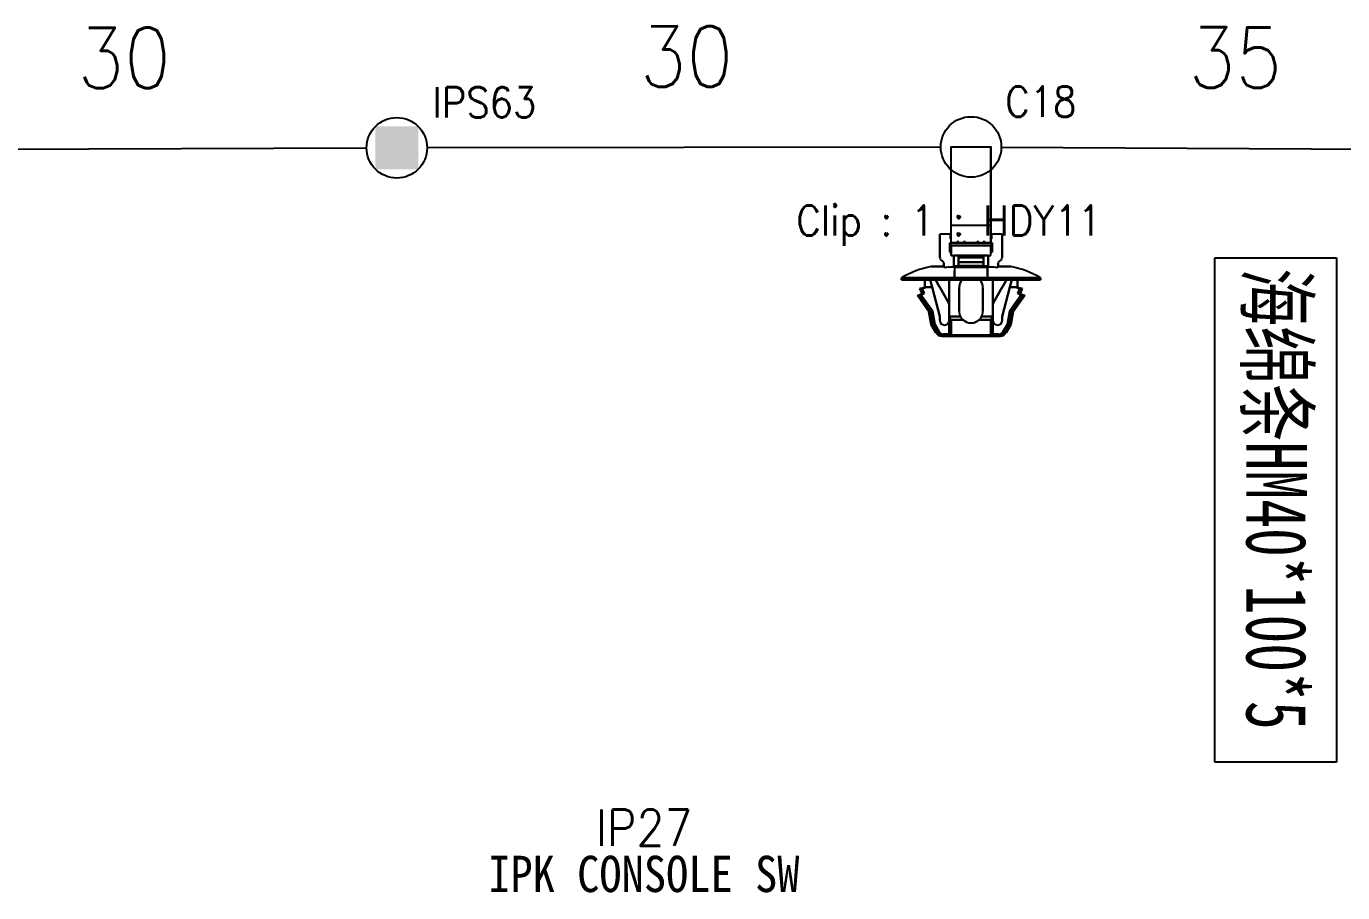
# Model space of a CAD drawing. Header units: inches. Extents: x 47316 to 59086, y 3141 to 11743.
# Drawn here: x 53155 to 53263.8, y 8323.8 to 8395.3 of the extents above; entities that cross this region are included whole.
import ezdxf

# ---------------------------------------------------------------- set-up
doc = ezdxf.new("R2010")
doc.units = ezdxf.units.IN
doc.header["$MEASUREMENT"] = 0
doc.styles.add('MtX_FangSong_GB2312', font='')
doc.styles.get("Standard").update_dxf_attribs({"font": ''})
doc.styles.get('MtX_FangSong_GB2312').set_extended_font_data('FangSong_GB2312')
doc.styles.get('Standard').set_extended_font_data('SimSun')
doc.linetypes.add('_VH_OTCON', pattern='A,0.0001,[7,VeSys.shx,S=0.1,R=0,X=0,Y=0],-0.4,[7,VeSys.shx,S=0.1,R=0,X=0,Y=0],-0.4,["X",Standard,S=1,R=0,X=-0.5,Y=-0.5],-0.0001,[7,VeSys.shx,S=0.1,R=0,X=0,Y=0],-0.4', length=1.2002)

msp = doc.modelspace()

# ---------------------------------------------------------------- linework, layer by layer
at = {"color": 0, "linetype": '_VH_OTCON', "lineweight": -2, "ltscale": 5}
for p, q in [((53142.73, 8385.16), (53183.15, 8385.3)), ((53230.57, 8385.37), (53188.15, 8385.31)), ((53235.57, 8385.36), (53273.73, 8385.17))]:
    msp.add_line(p, q, dxfattribs=at)
at = {"color": 0, "ltscale": 0.378893}
msp.add_line((53234.71, 8378.88), (53234.71, 8385.38), dxfattribs=at)
at = {"color": 0, "ltscale": 0.37888}
msp.add_line((53234.71, 8378.88), (53234.71, 8385.38), dxfattribs=at)
at = {"color": 7, "ltscale": 0.108633}
msp.add_line((53231.43, 8378.17), (53231.43, 8380.55), dxfattribs=at)
at = {"color": 7, "ltscale": 0.098454}
msp.add_line((53231.43, 8378.17), (53231.43, 8380.32), dxfattribs=at)
at = {"color": 7, "ltscale": 0.057913}
msp.add_line((53231.43, 8378.17), (53231.43, 8379.44), dxfattribs=at)
at = {"color": 7, "ltscale": 0.0644}
for p, q in [((53231.43, 8377.47), (53231.43, 8378.88)), ((53231.43, 8377.47), (53231.43, 8378.88)), ((53234.71, 8378.88), (53234.71, 8377.47)), ((53234.71, 8377.47), (53234.71, 8378.88))]:
    msp.add_line(p, q, dxfattribs=at)
at = {"color": 7, "ltscale": 0.025}
for p, q in [((53230.5, 8377.62), (53230.5, 8378.17)), ((53232.52, 8377.47), (53231.97, 8377.47)), ((53232.52, 8377.47), (53231.97, 8377.47)), ((53232.52, 8377.46), (53231.97, 8377.46)), ((53234.16, 8377.47), (53233.62, 8377.47)), ((53234.16, 8377.47), (53233.62, 8377.47))]:
    msp.add_line(p, q, dxfattribs=at)
at = {"color": 7, "ltscale": 0.039999}
for p, q in [((53231.37, 8378.17), (53230.5, 8378.17)), ((53231.37, 8378.17), (53230.5, 8378.17)), ((53235.64, 8378.17), (53234.76, 8378.17)), ((53235.64, 8378.17), (53234.76, 8378.17))]:
    msp.add_line(p, q, dxfattribs=at)
at = {"color": 7, "ltscale": 0.022501}
for p, q in [((53230.5, 8378.17), (53230.5, 8377.68)), ((53230.5, 8378.17), (53230.5, 8377.68)), ((53235.64, 8378.17), (53235.64, 8377.68)), ((53235.64, 8377.68), (53235.64, 8378.17))]:
    msp.add_line(p, q, dxfattribs=at)
at = {"color": 7, "ltscale": 0.064999}
for p, q in [((53230.5, 8377.68), (53230.5, 8376.25)), ((53230.5, 8377.68), (53230.5, 8376.25)), ((53235.64, 8377.68), (53235.64, 8376.25)), ((53235.64, 8376.25), (53235.64, 8377.68))]:
    msp.add_line(p, q, dxfattribs=at)
at = {"color": 7, "ltscale": 0.0625}
msp.add_line((53230.5, 8376.25), (53230.5, 8377.62), dxfattribs=at)
at = {"color": 7, "ltscale": 0.000629}
msp.add_line((53231.33, 8377.46), (53231.32, 8377.46), dxfattribs=at)
at = {"color": 7, "ltscale": 0.002499}
for p, q in [((53231.32, 8377.46), (53231.37, 8377.46)), ((53231.32, 8377.46), (53231.37, 8377.46)), ((53231.43, 8378.17), (53231.37, 8378.17)), ((53231.37, 8377.79), (53231.43, 8377.79)), ((53231.43, 8377.79), (53231.37, 8377.79)), ((53234.76, 8378.17), (53234.71, 8378.17)), ((53234.71, 8377.79), (53234.76, 8377.79)), ((53234.76, 8377.79), (53234.71, 8377.79)), ((53234.82, 8377.46), (53234.76, 8377.46)), ((53234.76, 8377.46), (53234.82, 8377.46)), ((53234.76, 8377.46), (53234.82, 8377.46)), ((53231.37, 8376.75), (53231.43, 8376.75)), ((53231.43, 8376.75), (53231.37, 8376.75)), ((53231.37, 8376.75), (53231.43, 8376.75)), ((53234.71, 8376.75), (53234.76, 8376.75)), ((53234.76, 8376.75), (53234.71, 8376.75)), ((53234.71, 8376.75), (53234.76, 8376.75))]:
    msp.add_line(p, q, dxfattribs=at)
at = {"color": 7, "ltscale": 0.035001}
for p, q in [((53231.32, 8377.46), (53231.32, 8376.69)), ((53231.32, 8376.69), (53231.32, 8377.46)), ((53234.82, 8376.69), (53234.82, 8377.46)), ((53234.82, 8376.69), (53234.82, 8377.46)), ((53234.82, 8377.46), (53234.82, 8376.69)), ((53231.7, 8374.39), (53231.7, 8375.16)), ((53231.7, 8374.39), (53231.7, 8375.16))]:
    msp.add_line(p, q, dxfattribs=at)
at = {"color": 7, "ltscale": 0.0175}
for p, q in [((53231.37, 8378.17), (53231.37, 8377.79)), ((53231.37, 8378.17), (53231.37, 8377.79)), ((53231.37, 8377.79), (53231.37, 8378.17)), ((53234.76, 8378.17), (53234.76, 8377.79)), ((53234.76, 8377.79), (53234.76, 8378.17))]:
    msp.add_line(p, q, dxfattribs=at)
at = {"color": 7, "ltscale": 2.6e-05}
for p, q in [((53231.37, 8378.17), (53231.37, 8378.17)), ((53234.76, 8378.17), (53234.76, 8378.17))]:
    msp.add_line(p, q, dxfattribs=at)
at = {"color": 7, "ltscale": 0.154999}
for p, q in [((53231.37, 8377.46), (53234.76, 8377.46)), ((53234.76, 8377.46), (53231.37, 8377.46))]:
    msp.add_line(p, q, dxfattribs=at)
at = {"color": 7, "ltscale": 0.032501}
for p, q in [((53231.37, 8377.46), (53231.37, 8376.75)), ((53231.37, 8377.46), (53231.37, 8376.75)), ((53234.76, 8377.46), (53234.76, 8376.75)), ((53234.76, 8376.75), (53234.76, 8377.46))]:
    msp.add_line(p, q, dxfattribs=at)
at = {"color": 7, "ltscale": 0.021939}
msp.add_line((53231.37, 8377.46), (53231.37, 8376.98), dxfattribs=at)
at = {"color": 7, "ltscale": 0.0075}
for p, q in [((53231.97, 8377.46), (53231.97, 8377.62)), ((53231.97, 8377.62), (53231.97, 8377.46)), ((53232.52, 8377.62), (53232.52, 8377.46)), ((53232.52, 8377.46), (53232.52, 8377.62)), ((53233.62, 8377.46), (53233.62, 8377.62)), ((53233.62, 8377.62), (53233.62, 8377.46)), ((53234.16, 8377.62), (53234.16, 8377.46)), ((53234.16, 8377.46), (53234.16, 8377.62)), ((53227.32, 8374.56), (53227.32, 8374.39)), ((53227.32, 8374.39), (53227.32, 8374.56)), ((53231.7, 8374.56), (53231.7, 8374.39)), ((53231.7, 8374.39), (53231.7, 8374.56)), ((53234.44, 8374.39), (53234.44, 8374.56)), ((53234.44, 8374.56), (53234.44, 8374.39)), ((53238.81, 8374.56), (53238.81, 8374.39)), ((53238.81, 8374.39), (53238.81, 8374.56)), ((53230.8, 8369.9), (53230.8, 8369.74)), ((53230.8, 8369.9), (53230.8, 8369.74)), ((53231.26, 8369.74), (53231.26, 8369.9)), ((53235.33, 8369.74), (53235.33, 8369.9)), ((53235.33, 8369.74), (53235.33, 8369.9))]:
    msp.add_line(p, q, dxfattribs=at)
at = {"color": 7, "ltscale": 0.000322}
msp.add_line((53232.52, 8377.46), (53232.52, 8377.46), dxfattribs=at)
at = {"color": 7, "ltscale": 0.023056}
msp.add_line((53234.12, 8377.46), (53233.62, 8377.46), dxfattribs=at)
at = {"color": 7, "ltscale": 0.000368}
msp.add_line((53234.16, 8377.47), (53234.16, 8377.46), dxfattribs=at)
at = {"color": 7, "ltscale": 0.004999}
for p, q in [((53231.32, 8376.69), (53231.43, 8376.69)), ((53231.43, 8376.69), (53231.32, 8376.69)), ((53234.71, 8376.69), (53234.82, 8376.69)), ((53234.82, 8376.69), (53234.71, 8376.69))]:
    msp.add_line(p, q, dxfattribs=at)
at = {"color": 7, "ltscale": 0.010562}
msp.add_line((53231.37, 8376.75), (53231.37, 8376.98), dxfattribs=at)
at = {"color": 7, "ltscale": 0.15}
for p, q in [((53234.71, 8377.24), (53231.43, 8377.24)), ((53231.43, 8377.24), (53234.71, 8377.24)), ((53231.43, 8376.42), (53234.71, 8376.42)), ((53231.43, 8376.42), (53234.71, 8376.42)), ((53234.71, 8369.82), (53231.43, 8369.82)), ((53231.43, 8369.82), (53234.71, 8369.82))]:
    msp.add_line(p, q, dxfattribs=at)
at = {"color": 7, "ltscale": 0.0375}
for p, q in [((53231.43, 8377.24), (53231.43, 8376.42)), ((53231.43, 8376.42), (53231.43, 8377.24)), ((53234.71, 8376.42), (53234.71, 8377.24)), ((53234.71, 8376.42), (53234.71, 8377.24))]:
    msp.add_line(p, q, dxfattribs=at)
at = {"color": 7, "ltscale": 0.002502}
msp.add_line((53231.43, 8376.69), (53231.43, 8376.75), dxfattribs=at)
at = {"color": 7, "ltscale": 0.040002}
for p, q in [((53231.64, 8376.42), (53231.64, 8375.54)), ((53231.64, 8375.54), (53231.64, 8376.42)), ((53234.49, 8375.54), (53234.49, 8376.42)), ((53234.49, 8375.54), (53234.49, 8376.42)), ((53234.49, 8376.42), (53234.49, 8375.54))]:
    msp.add_line(p, q, dxfattribs=at)
at = {"color": 7, "ltscale": 0.017502}
for p, q in [((53232.03, 8376.42), (53231.64, 8376.42)), ((53234.49, 8376.42), (53234.11, 8376.42))]:
    msp.add_line(p, q, dxfattribs=at)
at = {"color": 7, "ltscale": 0.00087}
for p, q in [((53232.03, 8376.4), (53232.03, 8376.42)), ((53232.03, 8376.42), (53232.03, 8376.4)), ((53234.11, 8376.4), (53234.11, 8376.42)), ((53234.11, 8376.42), (53234.11, 8376.4))]:
    msp.add_line(p, q, dxfattribs=at)
at = {"color": 7, "ltscale": 0.023952}
msp.add_line((53232.03, 8375.89), (53232.03, 8376.42), dxfattribs=at)
at = {"color": 7, "ltscale": 0.007443}
for p, q in [((53232.03, 8376.24), (53232.03, 8376.4)), ((53232.03, 8376.4), (53232.03, 8376.24)), ((53234.11, 8376.24), (53234.11, 8376.4)), ((53234.11, 8376.4), (53234.11, 8376.24))]:
    msp.add_line(p, q, dxfattribs=at)
at = {"color": 7, "ltscale": 0.095001}
for p, q in [((53232.03, 8376.4), (53234.11, 8376.4)), ((53234.11, 8376.4), (53232.03, 8376.4)), ((53232.03, 8376.24), (53234.11, 8376.24)), ((53234.11, 8376.24), (53232.03, 8376.24)), ((53234.11, 8375.85), (53232.03, 8375.85)), ((53232.03, 8375.85), (53234.11, 8375.85)), ((53234.11, 8375.57), (53232.03, 8375.57))]:
    msp.add_line(p, q, dxfattribs=at)
at = {"color": 7, "ltscale": 0.017839}
for p, q in [((53232.03, 8375.85), (53232.03, 8376.24)), ((53232.03, 8376.24), (53232.03, 8375.85)), ((53234.11, 8375.85), (53234.11, 8376.24)), ((53234.11, 8376.24), (53234.11, 8375.85))]:
    msp.add_line(p, q, dxfattribs=at)
at = {"color": 1}
for p, q in [((53253.21, 8376.21), (53263.25, 8376.21)), ((53253.21, 8334.55), (53253.21, 8376.21)), ((53263.25, 8376.21), (53263.25, 8334.55)), ((53263.25, 8334.55), (53253.21, 8334.55))]:
    msp.add_line(p, q, dxfattribs=at)
at = {"color": 7, "ltscale": 0.047501}
for p, q in [((53229.78, 8375.49), (53230.82, 8375.49)), ((53230.82, 8375.49), (53229.78, 8375.49)), ((53235.31, 8375.49), (53236.35, 8375.49)), ((53236.35, 8375.49), (53235.31, 8375.49))]:
    msp.add_line(p, q, dxfattribs=at)
at = {"color": 7, "ltscale": 0.013786}
msp.add_line((53230.82, 8375.49), (53230.82, 8375.79), dxfattribs=at)
at = {"color": 7, "ltscale": 0.017471}
for p, q in [((53230.82, 8375.41), (53230.82, 8375.79)), ((53235.31, 8375.41), (53235.31, 8375.79))]:
    msp.add_line(p, q, dxfattribs=at)
at = {"color": 7, "ltscale": 0.017476}
for p, q in [((53230.82, 8375.79), (53230.82, 8375.41)), ((53235.31, 8375.79), (53235.31, 8375.41))]:
    msp.add_line(p, q, dxfattribs=at)
at = {"color": 7, "ltscale": 0.00369}
for p, q in [((53230.82, 8375.41), (53230.82, 8375.49)), ((53235.31, 8375.49), (53235.31, 8375.41))]:
    msp.add_line(p, q, dxfattribs=at)
at = {"color": 7, "ltscale": 0.129999}
for p, q in [((53231.64, 8375.54), (53234.49, 8375.54)), ((53234.49, 8375.54), (53231.64, 8375.54))]:
    msp.add_line(p, q, dxfattribs=at)
at = {"color": 7, "ltscale": 0.040567}
for p, q in [((53231.7, 8375.45), (53231.7, 8374.56)), ((53234.44, 8375.45), (53234.44, 8374.56))]:
    msp.add_line(p, q, dxfattribs=at)
at = {"color": 7, "ltscale": 0.125}
for p, q in [((53234.44, 8375.45), (53231.7, 8375.45)), ((53231.7, 8375.45), (53234.44, 8375.45)), ((53234.44, 8374.56), (53231.7, 8374.56)), ((53231.7, 8374.56), (53234.44, 8374.56)), ((53234.44, 8374.39), (53231.7, 8374.39)), ((53231.7, 8374.39), (53234.44, 8374.39))]:
    msp.add_line(p, q, dxfattribs=at)
at = {"color": 7, "ltscale": 0.040569}
for p, q in [((53231.7, 8375.45), (53231.7, 8374.56)), ((53234.44, 8374.56), (53234.44, 8375.45))]:
    msp.add_line(p, q, dxfattribs=at)
at = {"color": 7, "ltscale": 0.014789}
msp.add_line((53232.03, 8375.87), (53232.03, 8375.54), dxfattribs=at)
at = {"color": 7, "ltscale": 0.013841}
for p, q in [((53232.03, 8375.54), (53232.03, 8375.85)), ((53234.11, 8375.85), (53234.11, 8375.54))]:
    msp.add_line(p, q, dxfattribs=at)
at = {"color": 7, "ltscale": 0.012407}
for p, q in [((53232.03, 8375.57), (53232.03, 8375.85)), ((53234.11, 8375.57), (53234.11, 8375.85))]:
    msp.add_line(p, q, dxfattribs=at)
at = {"color": 7, "ltscale": 0.001447}
msp.add_line((53234.11, 8375.57), (53234.11, 8375.54), dxfattribs=at)
at = {"color": 7, "ltscale": 0.02751}
msp.add_line((53234.44, 8374.56), (53234.44, 8375.16), dxfattribs=at)
msp.add_line((53234.44, 8374.56), (53234.44, 8375.16), dxfattribs=at)
at = {"color": 7, "ltscale": 0.2}
for p, q in [((53231.7, 8374.56), (53227.32, 8374.56)), ((53231.7, 8374.56), (53227.32, 8374.56)), ((53231.7, 8374.39), (53227.32, 8374.39)), ((53227.32, 8374.39), (53231.7, 8374.39)), ((53238.81, 8374.56), (53234.44, 8374.56)), ((53234.44, 8374.56), (53238.81, 8374.56)), ((53234.44, 8374.39), (53238.81, 8374.39)), ((53234.44, 8374.39), (53238.81, 8374.39))]:
    msp.add_line(p, q, dxfattribs=at)
at = {"color": 7, "ltscale": 0.087396}
for p, q in [((53227.32, 8374.39), (53229.23, 8374.39)), ((53238.81, 8374.39), (53236.9, 8374.39)), ((53238.81, 8374.39), (53236.9, 8374.39))]:
    msp.add_line(p, q, dxfattribs=at)
at = {"color": 7, "ltscale": 0.0875}
for p, q in [((53229.24, 8374.39), (53227.32, 8374.39)), ((53232.08, 8371.82), (53232.08, 8373.74)), ((53232.08, 8373.74), (53232.08, 8371.82)), ((53234.05, 8373.74), (53234.05, 8371.82)), ((53234.05, 8371.82), (53234.05, 8373.74)), ((53234.05, 8371.82), (53234.05, 8373.74))]:
    msp.add_line(p, q, dxfattribs=at)
at = {"color": 7, "ltscale": 0.027499}
for p, q in [((53229.24, 8373.79), (53229.24, 8374.39)), ((53229.24, 8374.39), (53229.24, 8373.79)), ((53236.9, 8373.79), (53236.9, 8374.39)), ((53236.9, 8374.39), (53236.9, 8373.79))]:
    msp.add_line(p, q, dxfattribs=at)
at = {"color": 7, "ltscale": 0.028456}
for p, q in [((53229.85, 8373.79), (53229.69, 8374.39)), ((53229.69, 8374.39), (53229.85, 8373.79)), ((53236.28, 8373.79), (53236.44, 8374.39)), ((53236.44, 8374.39), (53236.28, 8373.79))]:
    msp.add_line(p, q, dxfattribs=at)
at = {"color": 7, "ltscale": 0.020602}
for p, q in [((53229.69, 8374.39), (53230.15, 8374.39)), ((53236.44, 8374.39), (53235.99, 8374.39)), ((53236.44, 8374.39), (53235.99, 8374.39))]:
    msp.add_line(p, q, dxfattribs=at)
at = {"color": 7, "ltscale": 0.020749}
msp.add_line((53230.15, 8374.39), (53229.69, 8374.39), dxfattribs=at)
at = {"color": 7, "ltscale": 0.015289}
msp.add_line((53230.31, 8374.1), (53230.15, 8374.39), dxfattribs=at)
at = {"color": 7, "ltscale": 0.015242}
for p, q in [((53230.15, 8374.39), (53230.31, 8374.1)), ((53235.82, 8374.1), (53235.99, 8374.39))]:
    msp.add_line(p, q, dxfattribs=at)
at = {"color": 7, "ltscale": 0.02697}
msp.add_line((53230.6, 8373.59), (53230.31, 8374.1), dxfattribs=at)
at = {"color": 7, "ltscale": 0.026985}
for p, q in [((53230.31, 8374.1), (53230.6, 8373.59)), ((53235.53, 8373.59), (53235.82, 8374.1))]:
    msp.add_line(p, q, dxfattribs=at)
at = {"color": 7, "ltscale": 0.089999}
for p, q in [((53231.26, 8374.39), (53231.26, 8372.42)), ((53231.26, 8372.42), (53231.26, 8374.39)), ((53234.87, 8372.42), (53234.87, 8374.39)), ((53234.87, 8374.39), (53234.87, 8372.42))]:
    msp.add_line(p, q, dxfattribs=at)
at = {"color": 7, "ltscale": 0.02701}
msp.add_line((53235.82, 8374.1), (53235.53, 8373.59), dxfattribs=at)
at = {"color": 7, "ltscale": 0.015215}
msp.add_line((53235.99, 8374.39), (53235.82, 8374.1), dxfattribs=at)
at = {"color": 7, "ltscale": 0.019}
msp.add_line((53228.64, 8373.11), (53229.02, 8373.27), dxfattribs=at)
at = {"color": 7, "ltscale": 0.000903}
msp.add_line((53228.64, 8373.11), (53228.66, 8373.11), dxfattribs=at)
at = {"color": 7, "ltscale": 4.3e-05}
msp.add_line((53228.64, 8373.11), (53228.64, 8373.11), dxfattribs=at)
at = {"color": 7, "ltscale": 0.075271}
for p, q in [((53229.59, 8371.77), (53228.64, 8373.11)), ((53228.77, 8373.11), (53229.73, 8371.77)), ((53229.73, 8371.77), (53228.77, 8373.11)), ((53236.41, 8371.77), (53237.37, 8373.11)), ((53237.5, 8373.11), (53236.54, 8371.77))]:
    msp.add_line(p, q, dxfattribs=at)
at = {"color": 7, "ltscale": 4.9e-05}
msp.add_line((53228.64, 8373.11), (53228.64, 8373.11), dxfattribs=at)
at = {"color": 7, "ltscale": 0.000916}
msp.add_line((53228.64, 8373.11), (53228.66, 8373.11), dxfattribs=at)
at = {"color": 7, "ltscale": 0.005222}
msp.add_line((53228.66, 8373.11), (53228.77, 8373.11), dxfattribs=at)
at = {"color": 7, "ltscale": 0.005249}
msp.add_line((53228.66, 8373.11), (53228.77, 8373.11), dxfattribs=at)
at = {"color": 7, "ltscale": 0.018183}
msp.add_line((53228.85, 8373.68), (53229.24, 8373.79), dxfattribs=at)
at = {"color": 7, "ltscale": 0.008429}
for p, q in [((53229.04, 8373.68), (53228.85, 8373.68)), ((53236.93, 8373.27), (53237.12, 8373.27))]:
    msp.add_line(p, q, dxfattribs=at)
at = {"color": 7, "ltscale": 0.020195}
for p, q in [((53229.02, 8373.27), (53228.85, 8373.68)), ((53229.04, 8373.68), (53229.2, 8373.27)), ((53229.2, 8373.27), (53229.04, 8373.68)), ((53237.1, 8373.68), (53236.93, 8373.27)), ((53236.93, 8373.27), (53237.1, 8373.68)), ((53237.28, 8373.68), (53237.12, 8373.27))]:
    msp.add_line(p, q, dxfattribs=at)
at = {"color": 7, "ltscale": 0.008438}
msp.add_line((53228.85, 8373.68), (53229.04, 8373.68), dxfattribs=at)
at = {"color": 7, "ltscale": 0.002185}
msp.add_line((53228.94, 8373.68), (53228.9, 8373.68), dxfattribs=at)
at = {"color": 7, "ltscale": 0.013619}
for p, q in [((53229.2, 8373.27), (53228.93, 8373.15)), ((53228.93, 8373.15), (53229.2, 8373.27)), ((53236.93, 8373.27), (53237.21, 8373.15)), ((53237.21, 8373.15), (53236.93, 8373.27))]:
    msp.add_line(p, q, dxfattribs=at)
at = {"color": 7, "ltscale": 0.074459}
for p, q in [((53228.93, 8373.15), (53229.88, 8371.83)), ((53229.88, 8371.83), (53228.93, 8373.15)), ((53237.21, 8373.15), (53236.26, 8371.83)), ((53236.26, 8371.83), (53237.21, 8373.15))]:
    msp.add_line(p, q, dxfattribs=at)
at = {"color": 7, "ltscale": 0.0009}
msp.add_line((53229.04, 8373.27), (53229.02, 8373.27), dxfattribs=at)
at = {"color": 7, "ltscale": 0.000912}
for p, q in [((53229.02, 8373.27), (53229.04, 8373.27)), ((53237.26, 8373.68), (53237.28, 8373.68))]:
    msp.add_line(p, q, dxfattribs=at)
at = {"color": 7, "ltscale": 0.002856}
msp.add_line((53229.03, 8373.27), (53229.09, 8373.27), dxfattribs=at)
at = {"color": 7, "ltscale": 0.002869}
msp.add_line((53229.09, 8373.27), (53229.03, 8373.27), dxfattribs=at)
at = {"color": 7, "ltscale": 0.018199}
for p, q in [((53229.42, 8373.79), (53229.04, 8373.68)), ((53229.04, 8373.68), (53229.42, 8373.79)), ((53236.71, 8373.79), (53237.1, 8373.68)), ((53237.1, 8373.68), (53236.71, 8373.79))]:
    msp.add_line(p, q, dxfattribs=at)
at = {"color": 7, "ltscale": 0.002832}
msp.add_line((53229.1, 8373.27), (53229.04, 8373.27), dxfattribs=at)
at = {"color": 7, "ltscale": 0.00282}
for p, q in [((53229.04, 8373.27), (53229.1, 8373.27)), ((53237.2, 8373.68), (53237.26, 8373.68))]:
    msp.add_line(p, q, dxfattribs=at)
at = {"color": 7, "ltscale": 0.004715}
msp.add_line((53229.2, 8373.27), (53229.1, 8373.27), dxfattribs=at)
at = {"color": 7, "ltscale": 0.004687}
msp.add_line((53229.1, 8373.27), (53229.2, 8373.27), dxfattribs=at)
at = {"color": 7, "ltscale": 0.001825}
msp.add_line((53229.24, 8373.79), (53229.28, 8373.79), dxfattribs=at)
at = {"color": 7, "ltscale": 0.003674}
for p, q in [((53229.32, 8373.79), (53229.24, 8373.79)), ((53236.89, 8373.79), (53236.81, 8373.79))]:
    msp.add_line(p, q, dxfattribs=at)
at = {"color": 7, "ltscale": 0.000342}
for p, q in [((53229.24, 8373.79), (53229.24, 8373.79)), ((53236.9, 8373.79), (53236.89, 8373.79))]:
    msp.add_line(p, q, dxfattribs=at)
at = {"color": 7, "ltscale": 0.006641}
msp.add_line((53229.24, 8373.79), (53229.38, 8373.79), dxfattribs=at)
at = {"color": 7, "ltscale": 0.002142}
msp.add_line((53229.28, 8373.79), (53229.24, 8373.79), dxfattribs=at)
at = {"color": 7, "ltscale": 0.00033}
for p, q in [((53229.24, 8373.79), (53229.24, 8373.79)), ((53236.89, 8373.79), (53236.9, 8373.79)), ((53237.12, 8373.27), (53237.11, 8373.27))]:
    msp.add_line(p, q, dxfattribs=at)
at = {"color": 7, "ltscale": 0.002136}
msp.add_line((53229.24, 8373.79), (53229.28, 8373.79), dxfattribs=at)
at = {"color": 7, "ltscale": 0.006299}
msp.add_line((53229.42, 8373.79), (53229.28, 8373.79), dxfattribs=at)
at = {"color": 7, "ltscale": 0.006305}
msp.add_line((53229.28, 8373.79), (53229.42, 8373.79), dxfattribs=at)
at = {"color": 7, "ltscale": 0.00329}
msp.add_line((53229.4, 8373.79), (53229.32, 8373.79), dxfattribs=at)
at = {"color": 7, "ltscale": 0.019785}
for p, q in [((53229.85, 8373.79), (53229.42, 8373.79)), ((53229.42, 8373.79), (53229.85, 8373.79)), ((53236.28, 8373.79), (53236.71, 8373.79)), ((53236.71, 8373.79), (53236.28, 8373.79))]:
    msp.add_line(p, q, dxfattribs=at)
at = {"color": 7, "ltscale": 0.11383}
for p, q in [((53230.5, 8371.38), (53229.85, 8373.79)), ((53229.85, 8373.79), (53230.5, 8371.38)), ((53235.64, 8371.38), (53236.28, 8373.79)), ((53236.28, 8373.79), (53235.64, 8371.38))]:
    msp.add_line(p, q, dxfattribs=at)
at = {"color": 7, "ltscale": 0.065039}
msp.add_line((53231.26, 8372.42), (53230.56, 8373.66), dxfattribs=at)
at = {"color": 7, "ltscale": 0.06116}
msp.add_line((53231.26, 8372.42), (53230.6, 8373.59), dxfattribs=at)
at = {"color": 7, "ltscale": 0.061156}
for p, q in [((53230.6, 8373.59), (53231.26, 8372.42)), ((53234.87, 8372.42), (53235.53, 8373.59))]:
    msp.add_line(p, q, dxfattribs=at)
at = {"color": 7, "ltscale": 0.040697}
msp.add_line((53231.26, 8372.63), (53231.26, 8373.52), dxfattribs=at)
at = {"color": 7, "ltscale": 0.040701}
msp.add_line((53231.26, 8373.52), (53231.26, 8372.63), dxfattribs=at)
at = {"color": 7, "ltscale": 0.064963}
msp.add_line((53235.57, 8373.66), (53234.87, 8372.42), dxfattribs=at)
at = {"color": 7, "ltscale": 0.061161}
msp.add_line((53235.53, 8373.59), (53234.87, 8372.42), dxfattribs=at)
at = {"color": 7, "ltscale": 0.075264}
msp.add_line((53236.41, 8371.77), (53237.37, 8373.11), dxfattribs=at)
at = {"color": 7, "ltscale": 0.008441}
for p, q in [((53236.9, 8373.79), (53236.71, 8373.79)), ((53236.71, 8373.79), (53236.9, 8373.79)), ((53237.12, 8373.27), (53236.93, 8373.27))]:
    msp.add_line(p, q, dxfattribs=at)
at = {"color": 7, "ltscale": 0.008432}
msp.add_line((53236.71, 8373.79), (53236.9, 8373.79), dxfattribs=at)
at = {"color": 7, "ltscale": 0.00434}
msp.add_line((53236.81, 8373.79), (53236.72, 8373.79), dxfattribs=at)
at = {"color": 7, "ltscale": 0.002209}
msp.add_line((53236.84, 8373.79), (53236.89, 8373.79), dxfattribs=at)
at = {"color": 7, "ltscale": 0.000286}
for p, q in [((53236.9, 8373.79), (53236.89, 8373.79)), ((53236.89, 8373.79), (53236.9, 8373.79))]:
    msp.add_line(p, q, dxfattribs=at)
at = {"color": 7, "ltscale": 0.018174}
msp.add_line((53236.9, 8373.79), (53237.28, 8373.68), dxfattribs=at)
at = {"color": 7, "ltscale": 0.004291}
msp.add_line((53237.03, 8373.27), (53236.93, 8373.27), dxfattribs=at)
at = {"color": 7, "ltscale": 0.003809}
msp.add_line((53237.11, 8373.27), (53237.03, 8373.27), dxfattribs=at)
at = {"color": 7, "ltscale": 0.001593}
msp.add_line((53237.08, 8373.27), (53237.11, 8373.27), dxfattribs=at)
at = {"color": 7, "ltscale": 0.004681}
for p, q in [((53237.2, 8373.68), (53237.1, 8373.68)), ((53237.1, 8373.68), (53237.2, 8373.68))]:
    msp.add_line(p, q, dxfattribs=at)
at = {"color": 7, "ltscale": 0.000327}
msp.add_line((53237.11, 8373.27), (53237.12, 8373.27), dxfattribs=at)
at = {"color": 7, "ltscale": 0.019025}
msp.add_line((53237.12, 8373.27), (53237.5, 8373.11), dxfattribs=at)
at = {"color": 7, "ltscale": 0.002823}
msp.add_line((53237.26, 8373.68), (53237.2, 8373.68), dxfattribs=at)
at = {"color": 7, "ltscale": 0.000925}
msp.add_line((53237.28, 8373.68), (53237.26, 8373.68), dxfattribs=at)
at = {"color": 7, "ltscale": 0.006177}
msp.add_line((53237.37, 8373.11), (53237.5, 8373.11), dxfattribs=at)
at = {"color": 7, "ltscale": 0.006165}
for p, q in [((53237.5, 8373.11), (53237.37, 8373.11)), ((53236.54, 8371.77), (53236.41, 8371.77)), ((53236.54, 8371.77), (53236.41, 8371.77))]:
    msp.add_line(p, q, dxfattribs=at)
at = {"color": 7, "ltscale": 0.039936}
for p, q in [((53231.26, 8372.42), (53231.26, 8371.55)), ((53231.26, 8371.55), (53231.26, 8372.42)), ((53234.87, 8371.55), (53234.87, 8372.42)), ((53234.87, 8372.42), (53234.87, 8371.55))]:
    msp.add_line(p, q, dxfattribs=at)
at = {"color": 7, "ltscale": 0.048712}
msp.add_line((53231.26, 8371.36), (53231.26, 8372.42), dxfattribs=at)
at = {"color": 7, "ltscale": 0.006168}
for p, q in [((53229.73, 8371.77), (53229.59, 8371.77)), ((53229.59, 8371.77), (53229.73, 8371.77))]:
    msp.add_line(p, q, dxfattribs=at)
at = {"color": 7, "ltscale": 0.05076}
for p, q in [((53229.78, 8370.67), (53229.59, 8371.77)), ((53236.54, 8371.77), (53236.35, 8370.67))]:
    msp.add_line(p, q, dxfattribs=at)
at = {"color": 7, "ltscale": 0.002621}
for p, q in [((53229.73, 8371.77), (53229.78, 8371.79)), ((53229.78, 8371.79), (53229.73, 8371.77)), ((53236.35, 8371.79), (53236.4, 8371.77)), ((53236.4, 8371.77), (53236.35, 8371.79))]:
    msp.add_line(p, q, dxfattribs=at)
at = {"color": 7, "ltscale": 0.050773}
for p, q in [((53229.73, 8371.77), (53229.92, 8370.67)), ((53229.92, 8370.67), (53229.73, 8371.77)), ((53236.21, 8370.67), (53236.4, 8371.77))]:
    msp.add_line(p, q, dxfattribs=at)
at = {"color": 7, "ltscale": 0.000205}
for p, q in [((53229.78, 8371.79), (53229.79, 8371.79)), ((53229.79, 8371.79), (53229.78, 8371.79)), ((53236.35, 8371.79), (53236.35, 8371.79)), ((53236.35, 8371.79), (53236.35, 8371.79))]:
    msp.add_line(p, q, dxfattribs=at)
at = {"color": 7, "ltscale": 0.004321}
for p, q in [((53229.79, 8371.79), (53229.88, 8371.83)), ((53229.88, 8371.83), (53229.79, 8371.79)), ((53236.26, 8371.83), (53236.35, 8371.79)), ((53236.35, 8371.79), (53236.26, 8371.83))]:
    msp.add_line(p, q, dxfattribs=at)
at = {"color": 7, "ltscale": 0.051095}
for p, q in [((53229.88, 8371.83), (53230.07, 8370.73)), ((53230.07, 8370.73), (53229.88, 8371.83)), ((53236.26, 8371.83), (53236.07, 8370.73)), ((53236.07, 8370.73), (53236.26, 8371.83))]:
    msp.add_line(p, q, dxfattribs=at)
at = {"color": 7, "ltscale": 0.014999}
for p, q in [((53230.5, 8371.05), (53230.5, 8371.38)), ((53230.5, 8371.38), (53230.5, 8371.05)), ((53235.64, 8371.05), (53235.64, 8371.38)), ((53235.64, 8371.05), (53235.64, 8371.38)), ((53235.64, 8371.38), (53235.64, 8371.05))]:
    msp.add_line(p, q, dxfattribs=at)
at = {"color": 7, "ltscale": 0.082565}
for p, q in [((53231.26, 8369.74), (53231.26, 8371.55)), ((53231.26, 8371.55), (53231.26, 8369.74)), ((53234.87, 8371.55), (53234.87, 8369.74)), ((53234.87, 8369.74), (53234.87, 8371.55))]:
    msp.add_line(p, q, dxfattribs=at)
at = {"color": 7, "ltscale": 0.008279}
msp.add_line((53231.26, 8371.17), (53231.26, 8371.36), dxfattribs=at)
at = {"color": 7, "ltscale": 0.005516}
msp.add_line((53231.26, 8371.05), (53231.26, 8371.17), dxfattribs=at)
at = {"color": 7, "ltscale": 0.052501}
msp.add_line((53231.26, 8369.9), (53231.26, 8371.05), dxfattribs=at)
at = {"color": 7, "ltscale": 0.041339}
for p, q in [((53231.29, 8371.36), (53232.19, 8371.36)), ((53232.19, 8371.36), (53231.29, 8371.36)), ((53233.94, 8371.36), (53234.85, 8371.36)), ((53234.85, 8371.36), (53233.94, 8371.36))]:
    msp.add_line(p, q, dxfattribs=at)
at = {"color": 7, "ltscale": 0.002634}
for p, q in [((53231.29, 8371.36), (53231.31, 8371.31)), ((53234.83, 8371.31), (53234.85, 8371.36))]:
    msp.add_line(p, q, dxfattribs=at)
at = {"color": 7, "ltscale": 0.002635}
for p, q in [((53231.31, 8371.31), (53231.29, 8371.36)), ((53234.85, 8371.36), (53234.83, 8371.31))]:
    msp.add_line(p, q, dxfattribs=at)
at = {"color": 7, "ltscale": 0.044711}
for p, q in [((53232.4, 8371.09), (53231.43, 8371.09)), ((53231.43, 8371.09), (53232.4, 8371.09)), ((53234.71, 8371.09), (53233.73, 8371.09)), ((53233.73, 8371.09), (53234.71, 8371.09))]:
    msp.add_line(p, q, dxfattribs=at)
at = {"color": 7, "ltscale": 0.057954}
for p, q in [((53231.43, 8371.09), (53231.43, 8369.82)), ((53231.43, 8369.82), (53231.43, 8371.09)), ((53234.71, 8369.82), (53234.71, 8371.09)), ((53234.71, 8371.09), (53234.71, 8369.82))]:
    msp.add_line(p, q, dxfattribs=at)
at = {"color": 7, "ltscale": 0.001863}
msp.add_line((53232.38, 8371.12), (53232.41, 8371.09), dxfattribs=at)
at = {"color": 7, "ltscale": 0.000505}
msp.add_line((53232.4, 8371.09), (53232.4, 8371.1), dxfattribs=at)
at = {"color": 7, "ltscale": 0.000598}
msp.add_line((53233.73, 8371.09), (53233.74, 8371.1), dxfattribs=at)
at = {"color": 7, "ltscale": 0.050769}
msp.add_line((53236.21, 8370.67), (53236.41, 8371.77), dxfattribs=at)
at = {"color": 7, "ltscale": 0.006223}
for p, q in [((53229.78, 8370.67), (53229.92, 8370.67)), ((53229.78, 8370.67), (53229.92, 8370.67)), ((53236.35, 8370.67), (53236.22, 8370.67))]:
    msp.add_line(p, q, dxfattribs=at)
at = {"color": 7, "ltscale": 0.034946}
for p, q in [((53230.17, 8370.01), (53229.78, 8370.67)), ((53236.35, 8370.67), (53235.96, 8370.01))]:
    msp.add_line(p, q, dxfattribs=at)
at = {"color": 7, "ltscale": 0.002806}
for p, q in [((53229.92, 8370.67), (53229.98, 8370.69)), ((53236.15, 8370.69), (53236.21, 8370.67))]:
    msp.add_line(p, q, dxfattribs=at)
at = {"color": 7, "ltscale": 0.00266}
for p, q in [((53229.98, 8370.69), (53229.92, 8370.67)), ((53236.21, 8370.67), (53236.16, 8370.69))]:
    msp.add_line(p, q, dxfattribs=at)
at = {"color": 7, "ltscale": 0.034163}
for p, q in [((53229.92, 8370.67), (53230.3, 8370.03)), ((53235.84, 8370.03), (53236.21, 8370.67))]:
    msp.add_line(p, q, dxfattribs=at)
at = {"color": 7, "ltscale": 0.034208}
for p, q in [((53230.3, 8370.03), (53229.92, 8370.67)), ((53235.84, 8370.03), (53236.22, 8370.67))]:
    msp.add_line(p, q, dxfattribs=at)
at = {"color": 7, "ltscale": 0.000128}
for p, q in [((53229.92, 8370.67), (53229.92, 8370.67)), ((53236.22, 8370.67), (53236.21, 8370.67)), ((53236.21, 8370.67), (53236.22, 8370.67))]:
    msp.add_line(p, q, dxfattribs=at)
at = {"color": 7, "ltscale": 0.004276}
for p, q in [((53229.98, 8370.69), (53230.07, 8370.73)), ((53230.07, 8370.73), (53229.98, 8370.69)), ((53236.15, 8370.69), (53236.07, 8370.73)), ((53236.07, 8370.73), (53236.15, 8370.69))]:
    msp.add_line(p, q, dxfattribs=at)
at = {"color": 7, "ltscale": 0.0329}
for p, q in [((53230.07, 8370.73), (53230.43, 8370.1)), ((53230.43, 8370.1), (53230.07, 8370.73)), ((53236.07, 8370.73), (53235.7, 8370.1)), ((53235.7, 8370.1), (53236.07, 8370.73))]:
    msp.add_line(p, q, dxfattribs=at)
at = {"color": 7, "ltscale": 0.005864}
msp.add_line((53230.17, 8370.01), (53230.3, 8370.03), dxfattribs=at)
at = {"color": 7, "ltscale": 0.005865}
for p, q in [((53230.17, 8370.01), (53230.3, 8370.03)), ((53235.84, 8370.03), (53235.96, 8370.01))]:
    msp.add_line(p, q, dxfattribs=at)
at = {"color": 7, "ltscale": 0.007092}
for p, q in [((53230.43, 8370.1), (53230.3, 8370.03)), ((53230.3, 8370.03), (53230.43, 8370.1)), ((53235.84, 8370.03), (53235.7, 8370.1)), ((53235.7, 8370.1), (53235.84, 8370.03))]:
    msp.add_line(p, q, dxfattribs=at)
at = {"color": 7, "ltscale": 0.015729}
msp.add_line((53230.99, 8369.74), (53230.64, 8369.74), dxfattribs=at)
at = {"color": 7, "ltscale": 0.015717}
msp.add_line((53230.65, 8369.74), (53230.99, 8369.74), dxfattribs=at)
at = {"color": 7, "ltscale": 0.020941}
for p, q in [((53230.8, 8369.9), (53231.26, 8369.9)), ((53231.26, 8369.9), (53230.8, 8369.9)), ((53231.26, 8369.74), (53230.8, 8369.74)), ((53230.8, 8369.74), (53231.26, 8369.74)), ((53235.33, 8369.9), (53234.87, 8369.9)), ((53234.87, 8369.9), (53235.33, 8369.9)), ((53235.33, 8369.74), (53234.87, 8369.74)), ((53234.87, 8369.74), (53235.33, 8369.74))]:
    msp.add_line(p, q, dxfattribs=at)
at = {"color": 7, "ltscale": 0.012512}
for p, q in [((53231.26, 8369.74), (53230.99, 8369.74)), ((53235.15, 8369.74), (53234.87, 8369.74))]:
    msp.add_line(p, q, dxfattribs=at)
at = {"color": 7, "ltscale": 0.000995}
for p, q in [((53231.28, 8369.74), (53231.26, 8369.74)), ((53231.26, 8369.74), (53231.28, 8369.74)), ((53234.87, 8369.74), (53234.85, 8369.74)), ((53234.85, 8369.74), (53234.87, 8369.74))]:
    msp.add_line(p, q, dxfattribs=at)
at = {"color": 7, "ltscale": 0.163013}
msp.add_line((53231.28, 8369.74), (53234.85, 8369.74), dxfattribs=at)
at = {"color": 7, "ltscale": 0.163214}
msp.add_line((53234.85, 8369.74), (53231.28, 8369.74), dxfattribs=at)
at = {"color": 7, "ltscale": 0.000399}
msp.add_line((53234.85, 8369.74), (53234.85, 8369.74), dxfattribs=at)
at = {"color": 7, "ltscale": 0.012915}
msp.add_line((53235.43, 8369.74), (53235.15, 8369.74), dxfattribs=at)
at = {"color": 7, "ltscale": 0.004422}
msp.add_line((53235.33, 8369.74), (53235.43, 8369.74), dxfattribs=at)
at = {"color": 7, "ltscale": 0.006183}
msp.add_line((53235.47, 8369.74), (53235.33, 8369.74), dxfattribs=at)
at = {"color": 7, "ltscale": 0.007248}
msp.add_line((53235.33, 8369.74), (53235.49, 8369.74), dxfattribs=at)
at = {"color": 7, "ltscale": 0.001605}
msp.add_line((53235.45, 8369.74), (53235.48, 8369.74), dxfattribs=at)
at = {"color": 7, "ltscale": 0.00587}
msp.add_line((53235.96, 8370.01), (53235.84, 8370.03), dxfattribs=at)
at = {"color": 7, "ltscale": 0.006219}
msp.add_line((53236.22, 8370.67), (53236.35, 8370.67), dxfattribs=at)
at = {"color": 0}
msp.add_lwpolyline([(53234.71, 8378.88), (53231.43, 8378.88), (53231.43, 8385.38), (53234.71, 8385.38)], close=True, dxfattribs=at)
at = {"color": 7}
for points in [[(53232.71, 8370.9), (53232.6, 8370.95), (53232.4, 8371.09)], [(53233.73, 8371.09), (53233.54, 8370.95), (53233.42, 8370.9)], [(53230.8, 8369.74), (53230.65, 8369.76), (53230.51, 8369.82), (53230.39, 8369.91), (53230.3, 8370.03)], [(53230.8, 8369.74), (53230.66, 8369.76), (53230.52, 8369.82), (53230.42, 8369.88), (53230.3, 8370.03)], [(53235.84, 8370.03), (53235.74, 8369.91), (53235.62, 8369.82), (53235.48, 8369.76), (53235.33, 8369.74)], [(53235.84, 8370.03), (53235.76, 8369.93), (53235.67, 8369.85), (53235.54, 8369.78), (53235.33, 8369.74)]]:
    msp.add_lwpolyline(points, dxfattribs=at)
at = {"color": 0, "linetype": 'Continuous', "lineweight": -2}
for centre in [(53185.65, 8385.31), (53233.07, 8385.38)]:
    msp.add_circle(centre, 2.5, dxfattribs=at)
at = {"color": 7}
for centre, radius, start, end in [((53230.82, 8376.25), 0.328, 179.9994, 250.5293), ((53230.82, 8376.25), 0.328, 180, 250.5288), ((53230.82, 8376.25), 0.328, 179.9994, 250.5294), ((53235.31, 8376.25), 0.328, 289.4712, 0), ((53235.31, 8376.25), 0.328, 289.4707, 0.0006), ((53231.03, 8368.46), 7.14, 100.0643, 121.3266), ((53230.66, 8375.79), 0.166, 57.0425, 70.4553), ((53230.66, 8375.79), 0.166, 0.3156, 70.2132), ((53230.66, 8375.79), 0.164, 0.0195, 70.5097), ((53231.67, 8365.89), 9.56, 92.4655, 95.0982), ((53231.88, 8362.87), 12.59, 92.8258, 94.8248), ((53231.7, 8365.39), 10.05, 89.9939, 92.4892), ((53231.75, 8362.6), 12.84, 90.2174, 92.1704), ((53231.75, 8362.6), 12.84, 90.2174, 92.1704), ((53234.44, 8365.4), 10.05, 87.5107, 90.0063), ((53234.39, 8362.6), 12.84, 87.8296, 89.7826), ((53234.46, 8365.89), 9.56, 84.902, 87.5344), ((53234.25, 8362.87), 12.59, 85.1752, 87.1742), ((53235.48, 8375.79), 0.166, 109.7868, 179.6844), ((53235.48, 8375.79), 0.164, 109.4907, 179.9809), ((53235.48, 8375.79), 0.165, 109.5431, 137.7308), ((53235.1, 8368.46), 7.14, 58.6734, 79.9357), ((53235.1, 8368.46), 7.14, 58.6734, 79.9357), ((53233.07, 8373.74), 0.984, 138.1813, 180.0244), ((53233.08, 8373.73), 1, 138.4852, 179.6729), ((53233.07, 8373.74), 0.991, 162.0866, 179.9516), ((53233.07, 8373.74), 0.985, 359.9744, 41.8082), ((53233.07, 8373.74), 0.983, 17.7035, 41.8454), ((53233.05, 8373.73), 1, 0.3271, 41.5148), ((53228.75, 8373.37), 0.267, 274.42, 288.4837), ((53228.75, 8373.37), 0.265, 274.518, 288.631), ((53228.59, 8373.95), 0.865, 286.6343, 293.2836), ((53228.6, 8373.91), 0.823, 286.458, 293.4523), ((53237.54, 8373.91), 0.825, 246.5546, 253.5173), ((53237.55, 8373.95), 0.865, 246.715, 253.359), ((53237.39, 8373.37), 0.264, 251.3817, 265.6108), ((53237.39, 8373.37), 0.268, 251.5222, 265.5584), ((53230.88, 8371.05), 0.383, 180.0079, 359.9921), ((53230.88, 8371.05), 0.383, 180.0245, 359.9755), ((53231.88, 8371.55), 0.619, 179.9621, 197.2519), ((53231.85, 8371.54), 0.589, 179.457, 197.6365), ((53232.38, 8371.76), 1.16, 202.5469, 207.2773), ((53232.37, 8371.75), 1.15, 202.5671, 207.342), ((53232.92, 8372.04), 1.77, 207.4856, 212.3982), ((53232.89, 8372.02), 1.74, 207.542, 212.4484), ((53233.07, 8371.82), 0.985, 180.0004, 207.5793), ((53233.07, 8371.82), 0.992, 180.0488, 194.3908), ((53233.08, 8371.82), 0.993, 180.2495, 207.6029), ((53233.07, 8371.82), 0.99, 207.6266, 217.3119), ((53233.08, 8371.82), 0.995, 207.4251, 217.048), ((53233.04, 8371.79), 0.949, 217.0272, 227.8015), ((53233.07, 8371.82), 0.986, 217.297, 227.6662), ((53233.07, 8371.83), 0.997, 227.9955, 248.9005), ((53233.07, 8371.82), 0.986, 240.0689, 253.5652), ((53233.07, 8371.84), 1, 249.1009, 269.9344), ((53233.07, 8371.82), 0.985, 248.6458, 269.788), ((53233.07, 8371.84), 1, 270.066, 290.9012), ((53233.06, 8371.82), 0.985, 270.212, 291.3542), ((53233.07, 8371.82), 0.987, 285.003, 294.1628), ((53233.07, 8371.82), 0.985, 286.5108, 293.4668), ((53233.06, 8371.83), 0.997, 291.0985, 311.9992), ((53233.09, 8371.79), 0.949, 312.1985, 322.9728), ((53233.07, 8371.82), 0.986, 312.3338, 322.703), ((53233.06, 8371.82), 0.995, 322.952, 332.5749), ((53233.06, 8371.82), 0.99, 322.6881, 332.3734), ((53233.07, 8371.82), 0.985, 332.4207, 359.9996), ((53233.06, 8371.82), 0.993, 332.3971, 359.7505), ((53233.07, 8371.82), 0.985, 345.5164, 359.9998), ((53233.06, 8371.82), 0.992, 345.3918, 359.9518), ((53233.06, 8371.82), 0.993, 344.7319, 359.944), ((53233.24, 8372.02), 1.74, 327.5519, 332.4578), ((53233.22, 8372.04), 1.77, 327.6022, 332.5141), ((53233.76, 8371.75), 1.15, 332.6577, 337.4331), ((53233.75, 8371.76), 1.16, 332.7219, 337.4536), ((53234.26, 8371.55), 0.619, 342.7481, 0.0379), ((53234.29, 8371.54), 0.589, 342.3665, 0.5393), ((53235.26, 8371.05), 0.383, 180.0079, 359.9921), ((53235.26, 8371.05), 0.383, 180.0245, 359.9755), ((53230.65, 8370.3), 0.559, 211.1509, 269.3427), ((53230.92, 8370.42), 0.577, 212.9454, 223.7059), ((53230.76, 8370.3), 0.382, 210.5337, 227.0049), ((53230.76, 8370.3), 0.381, 226.6533, 243.1845), ((53230.78, 8370.32), 0.409, 227.0192, 242.3839), ((53230.79, 8370.32), 0.416, 241.8404, 256.7535), ((53230.8, 8370.35), 0.44, 242.4141, 256.7359), ((53230.82, 8370.59), 0.688, 259.1161, 268.2318), ((53230.8, 8370.37), 0.468, 256.6879, 270.119), ((53231.28, 8369.82), 0.0794, 272.667, 292.2233), ((53231.28, 8369.82), 0.0802, 273.4236, 294.5804), ((53231.28, 8369.82), 0.081, 273.684, 294.5891), ((53231.28, 8369.82), 0.0799, 272.8797, 292.2757), ((53231.23, 8369.96), 0.224, 291.1833, 300.7947), ((53231.23, 8369.96), 0.223, 291.0314, 300.6778), ((53231.06, 8370.23), 0.548, 301.0217, 311.6949), ((53231.05, 8370.25), 0.566, 301.1911, 311.5329), ((53235.08, 8370.23), 0.55, 228.2977, 238.9488), ((53235.09, 8370.25), 0.567, 228.4937, 238.8197), ((53234.91, 8369.96), 0.224, 239.2021, 248.8182), ((53234.91, 8369.95), 0.223, 239.3169, 248.9701), ((53234.86, 8369.82), 0.0794, 247.7787, 267.3333), ((53234.86, 8369.82), 0.0799, 247.7277, 267.123), ((53235.33, 8370.37), 0.467, 269.877, 283.354), ((53235.31, 8370.59), 0.688, 271.791, 280.9305), ((53235.34, 8370.35), 0.44, 283.3041, 297.6201), ((53235.35, 8370.32), 0.417, 283.2388, 298.1605), ((53235.48, 8370.3), 0.559, 270.6574, 328.8475), ((53235.35, 8370.32), 0.409, 297.6521, 313.0236), ((53235.37, 8370.29), 0.38, 296.8107, 313.3936), ((53235.37, 8370.3), 0.382, 313.0347, 329.4711), ((53235.22, 8370.42), 0.576, 316.2971, 327.0928)]:
    msp.add_arc(centre, radius, start, end, dxfattribs=at)
at = {"color": 0, "linetype": 'Continuous', "lineweight": -2, "extrusion": (0, 0, -1)}
msp.add_solid([(-53183.88, 8387.08), (-53183.88, 8383.54), (-53187.42, 8387.08), (-53187.42, 8383.54)], dxfattribs=at)

# ---------------------------------------------------------------- texts
at = {"color": 0, "lineweight": -2, "style": 'MtX_FangSong_GB2312', "width": 0.7}
msp.add_text('海绵条HM40*100*5', height=5, rotation=270, dxfattribs=at).set_placement((53255.81, 8375.36))
at = {"color": 7, "linetype": '_VH_OTCON', "lineweight": 18, "ltscale": 5, "char_height": 5, "width": 8.5714, "attachment_point": 1}
for s, insert, rotation in [('\\Fromans.shx;\\W0.9000000000;\\T1.0000000000;\\o\\l30', (53159.26, 8395.22), 0.1922), ('\\Fromans.shx;\\W0.9000000000;\\T1.0000000000;\\o\\l30', (53205.7, 8395.34), 0.0807), ('\\Fromans.shx;\\W0.9000000000;\\T1.0000000000;\\o\\l35', (53251.06, 8395.28), 359.7091)]:
    msp.add_mtext(s, dxfattribs=dict(at, insert=insert, rotation=rotation))
at = {"color": 21, "linetype": 'Continuous', "lineweight": 15, "char_height": 2.5, "attachment_point": 1}
for s, insert, width in [('\\Fromans.shx;\\W0.9000000000;\\T1.0000000000;\\o\\lC18', (53235.89, 8390.38), 6.5357), ('\\Fromans.shx;\\W0.9000000000;\\T1.0000000000;\\o\\lIPS63', (53188.58, 8390.31), 9.5357)]:
    msp.add_mtext(s, dxfattribs=dict(at, insert=insert, width=width))
at = {"color": 42, "linetype": 'Continuous', "lineweight": 15, "insert": (53218.65, 8380.55), "char_height": 2.5, "width": 30.1071, "attachment_point": 1}
msp.add_mtext('\\Fromans.shx;\\W0.9000000000;\\T1.0000000000;\\o\\lClip : 1 : HDY11', dxfattribs=at)
at = {"color": 6, "linetype": 'Continuous', "lineweight": 20, "char_height": 3, "attachment_point": 1}
for s, insert, width in [('\\Fromans.shx;\\W0.9000000000;\\T1.0000000000;\\o\\lIP27', (53202.08, 8330.64), 8.8714), ('\\f黑体|b0|i0|c1|p0;\\W0.9000000000;\\T1.0000000000;\\o\\lIPK CONSOLE SW', (53193.19, 8326.82), 27.182)]:
    msp.add_mtext(s, dxfattribs=dict(at, insert=insert, width=width))

doc.saveas('drawing.dxf')
